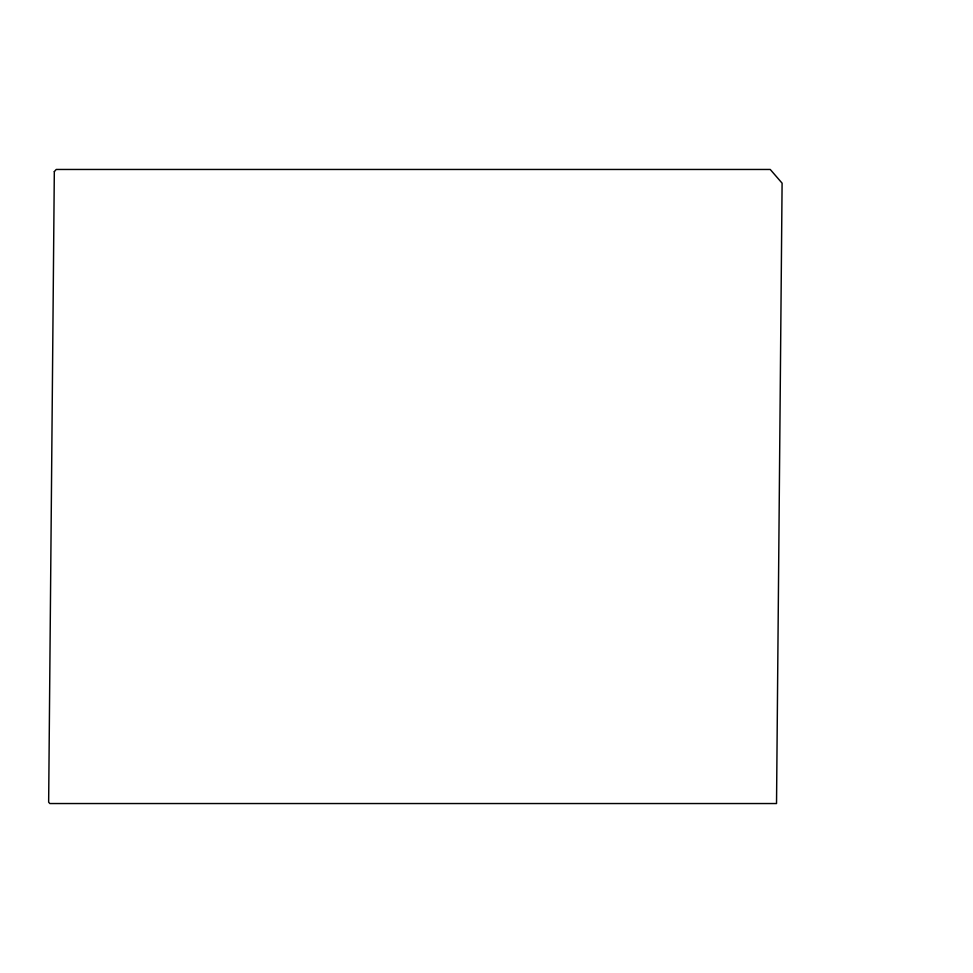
<?xml version="1.0" encoding="UTF-8"?>
<svg xmlns="http://www.w3.org/2000/svg" width="973" height="973" viewBox="0 0 973 973"><rect width="100%" height="100%" fill="white"/><g stroke="black" fill="none" stroke-linecap="round" stroke-linejoin="round"><path stroke-width="1.46" d="M54.318 171.613L48.65 802.178L49.818 803.54L776.527 803.54L782.097 183.167L770.239 169.46L56.239 169.46L54.318 171.613"/></g></svg>
